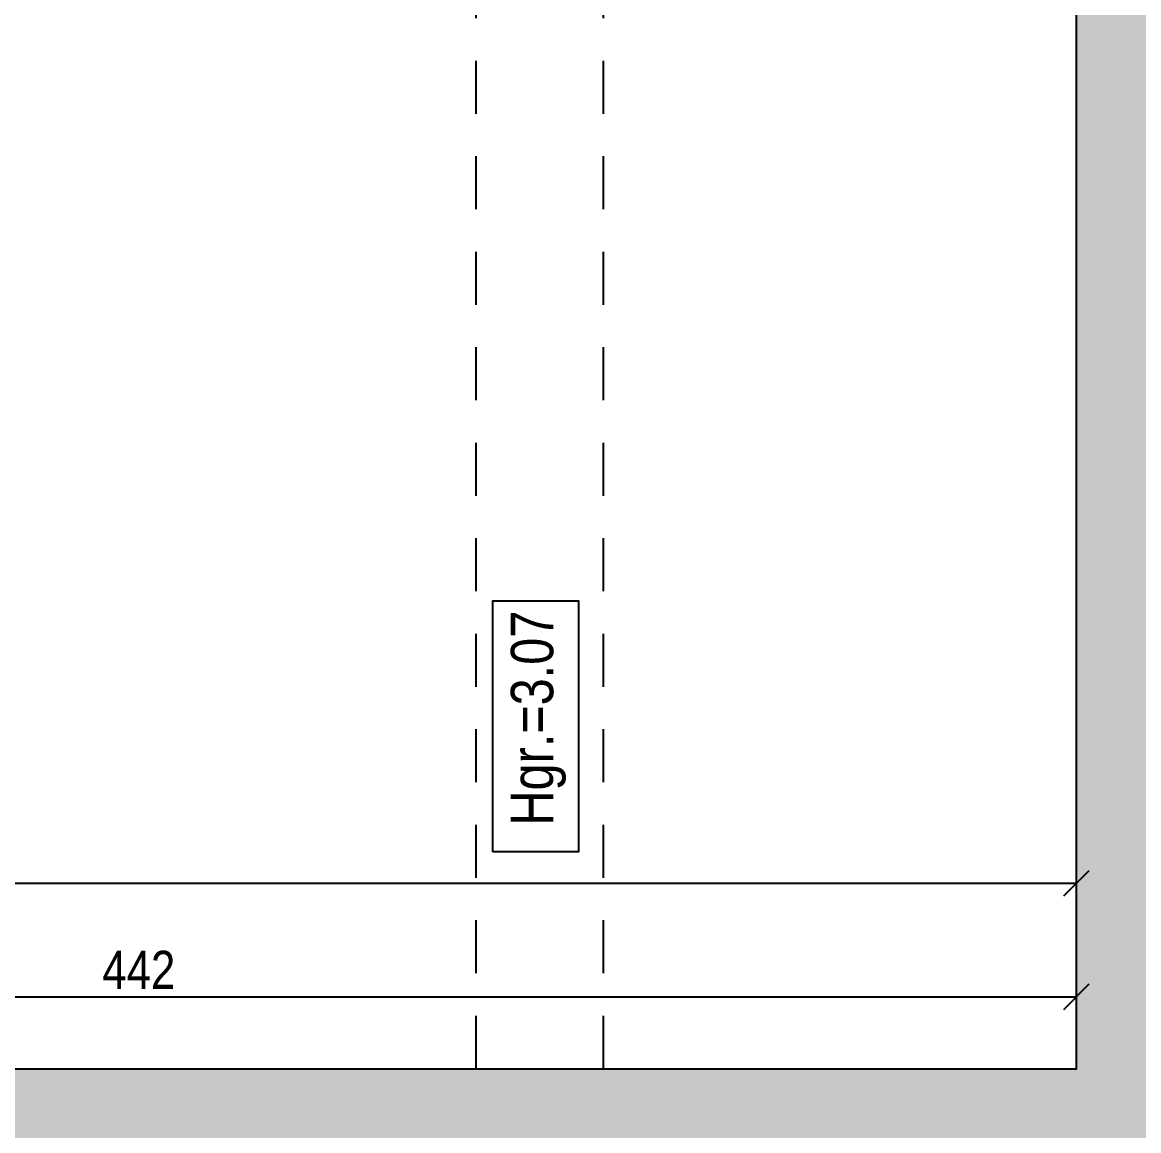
# Model space of a CAD drawing. Header units: metres. Extents: x 493 to 630, y -132 to -15.
# Drawn here: x 545.36 to 547.991, y -84.235 to -81.624 of the extents above; entities that cross this region are included whole.
import ezdxf

# ---------------------------------------------------------------- set-up
doc = ezdxf.new("R2010")
doc.units = ezdxf.units.M
doc.header["$MEASUREMENT"] = 0
doc.header["$PDMODE"] = 3
doc.linetypes.add('HIDDEN', pattern=[0.375, 0.25, -0.125])
for name, color, linetype in [('a_caramida', 2, 'Continuous'), ('a_cote_50', 9, 'Continuous'), ('a_grinzi', 253, 'HIDDEN'), ('a_pereti_hasuri', 253, 'Continuous'), ('a_text', 7, 'Continuous')]:
    doc.layers.add(name, color=color, linetype=linetype)
doc.layers.add('a_suprafete', color=7, linetype='Continuous', plot=False)
doc.styles.get("Standard").update_dxf_attribs({"font": 'ARIALN.TTF'})
doc.dimstyles.new('50 cote', dxfattribs={"dimtxt": 0.09, "dimasz": 0.06, "dimexe": 0, "dimexo": 0, "dimgap": 0.018, "dimtad": 1, "dimdec": 1, "dimlfac": 100, "dimrnd": 0.5, "dimdsep": 46, "dimtxsty": 'Standard', "dimblk": 'OBLIQUE', "dimcen": 0.00045, "dimclrd": 256, "dimclrt": 4, "dimadec": 1, "dimazin": 0, "dimtfac": 1, "dimtdec": 1, "dimtix": 1, "dimtofl": 0, "dimtmove": 0, "dimatfit": 3, "dimldrblk": 'OBLIQUE', "dimfxl": 0, "dimtolj": 1, "dimtzin": 0, "dimarcsym": 0})

# ---------------------------------------------------------------- blocks, each defined once
blk = doc.blocks.new('_Oblique')
at = {"color": 0, "linetype": 'ByBlock', "lineweight": -2}
blk.add_line((-0.5, -0.5), (0.5, 0.5), dxfattribs=at)
blk = doc.blocks.new('*D7')
at = {"layer": 'a_cote_50', "lineweight": -2, "ltscale": 0.3}
blk.add_line((539.2448, -84.0896), (547.8448, -80.1396), dxfattribs=at)
at = {"layer": 'Defpoints', "color": 0, "ltscale": 0.3}
for p in [(547.8448, -80.1396), (547.8448, -80.1396), (539.2448, -84.0896)]:
    blk.add_point(p, dxfattribs=at)
at = {"layer": 'a_cote_50', "lineweight": -2, "ltscale": 0.3, "xscale": 0.06, "yscale": 0.06, "zscale": 0.06}
for p, rotation in [((547.8448, -80.1396), 24.66942891846283), ((539.2448, -84.0896), 204.6694289184628)]:
    blk.add_blockref('_Oblique', p, dxfattribs=dict(at, rotation=rotation))
at = {"layer": 'a_cote_50', "color": 4, "ltscale": 0.3, "insert": (543.5181, -82.0565), "char_height": 0.09, "attachment_point": 5, "rotation": 24.6694}
blk.add_mtext('\\A1;946.5', dxfattribs=at)
blk = doc.blocks.new('*D26')
at = {"layer": 'a_cote_50', "lineweight": -2, "ltscale": 0.3}
blk.add_line((543.4248, -83.9198), (547.8448, -83.9198), dxfattribs=at)
at = {"layer": 'Defpoints', "color": 0, "ltscale": 0.3}
for p in [(547.8448, -83.9198), (543.4248, -84.1913), (547.8448, -84.1913)]:
    blk.add_point(p, dxfattribs=at)
at = {"layer": 'a_cote_50', "lineweight": -2, "ltscale": 0.3, "xscale": 0.06, "yscale": 0.06, "zscale": 0.06, "rotation": 180}
blk.add_blockref('_Oblique', (543.4248, -83.9198), dxfattribs=at)
at = {"layer": 'a_cote_50', "lineweight": -2, "ltscale": 0.3, "xscale": 0.06, "yscale": 0.06, "zscale": 0.06}
blk.add_blockref('_Oblique', (547.8448, -83.9198), dxfattribs=at)
at = {"layer": 'a_cote_50', "color": 4, "ltscale": 0.3, "insert": (545.6348, -83.8566), "char_height": 0.09, "attachment_point": 5}
blk.add_mtext('\\A1;442', dxfattribs=at)
blk = doc.blocks.new('*D27')
at = {"layer": 'a_cote_50', "lineweight": -2, "ltscale": 0.3}
blk.add_line((539.2448, -83.6525), (547.8448, -83.6525), dxfattribs=at)
at = {"layer": 'Defpoints', "color": 0, "ltscale": 0.3}
for p in [(547.8448, -83.6525), (539.2448, -84.0896), (547.8448, -84.0896)]:
    blk.add_point(p, dxfattribs=at)
at = {"layer": 'a_cote_50', "lineweight": -2, "ltscale": 0.3, "xscale": 0.06, "yscale": 0.06, "zscale": 0.06, "rotation": 180}
blk.add_blockref('_Oblique', (539.2448, -83.6525), dxfattribs=at)
at = {"layer": 'a_cote_50', "lineweight": -2, "ltscale": 0.3, "xscale": 0.06, "yscale": 0.06, "zscale": 0.06}
blk.add_blockref('_Oblique', (547.8448, -83.6525), dxfattribs=at)
at = {"layer": 'a_cote_50', "color": 4, "ltscale": 0.3, "insert": (543.5448, -83.5886), "char_height": 0.09, "attachment_point": 5}
blk.add_mtext('\\A1;860', dxfattribs=at)

msp = doc.modelspace()

# ---------------------------------------------------------------- hatches: boundary and pattern name
at = {"layer": 'a_pereti_hasuri', "ltscale": 0.3}
h = msp.add_hatch(dxfattribs=at)
h.set_pattern_fill('ANSI33', color=256, scale=0.25, style=0)
h.set_pattern_definition([(45, (-4876.954644, 8292.469365), (-0.04419417382, 0.04419417382), []), (45, (-4876.91045, 8292.469365), (-0.04419417382, 0.04419417382), [0.03125, -0.015625])])
h.paths.add_polyline_path([(542.7648, -80.1396), (542.7648, -79.3896), (541.2448, -79.3896), (541.2448, -80.1396)])
h.paths.add_polyline_path([(545.7748, -80.1396), (545.7748, -79.3896), (544.2448, -79.3896), (544.2448, -80.1396)], flags=17)
h.paths.add_polyline_path([(543.4248, -84.3196), (543.4248, -84.0896), (547.8448, -84.0896), (547.8448, -80.1396), (547.2548, -80.1396), (547.2548, -79.3896), (548.2651, -79.3896), (548.2653, -80.1496), (548.1553, -80.1496), (548.1553, -84.0896), (549.0053, -84.0896), (549.0053, -84.5771), (548.2353, -84.5771), (548.2353, -84.7196), (547.4833, -84.7196), (547.4833, -84.3296), (545.0833, -84.3296), (545.0833, -84.5896), (544.6033, -84.5896), (544.6033, -84.3196)])

# ---------------------------------------------------------------- linework, layer by layer
at = {"layer": 'a_caramida', "ltscale": 0.3}
msp.add_lwpolyline([(543.4248, -84.3196), (543.4248, -84.0896), (547.8448, -84.0896), (547.8448, -80.1396), (547.2548, -80.1396), (547.2548, -79.3896), (548.2651, -79.3896), (548.2651, -79.3896), (548.2653, -80.1496), (548.1553, -80.1496), (548.1553, -84.0896), (549.0053, -84.0896), (549.0053, -84.5771), (548.2353, -84.5771), (548.2353, -84.7196), (547.4833, -84.7196), (547.4833, -84.3296), (545.0833, -84.3296), (545.0833, -84.5896), (544.6033, -84.5896), (544.6033, -84.3196)], close=True, dxfattribs=at)
at = {"layer": 'a_grinzi', "ltscale": 0.5}
for points in [[(546.4298, -84.0896), (546.4298, -80.1596)], [(546.7298, -84.0896), (546.7298, -80.1596)]]:
    msp.add_lwpolyline(points, dxfattribs=at)
at = {"layer": 'a_suprafete', "ltscale": 0.3}
msp.add_lwpolyline([(547.8448, -80.1396), (547.2548, -80.1396), (547.2548, -79.8296), (545.7748, -79.8296), (545.7748, -80.1396), (544.2448, -80.1396), (544.2448, -79.8296), (542.7648, -79.8296), (542.7648, -80.1396), (541.2448, -80.1396), (541.2448, -79.8296), (539.7648, -79.8296), (539.7648, -80.1396), (539.2448, -80.1396), (539.2448, -84.0896), (542.5448, -84.0896), (542.5448, -84.3196), (543.4248, -84.3196), (543.4248, -84.0896), (547.8448, -84.0896)], close=True, dxfattribs=at)
at = {"layer": 'a_text'}
msp.add_lwpolyline([(546.4695, -83.5784), (546.4695, -82.9871), (546.6708, -82.9871), (546.6708, -83.5784)], close=True, dxfattribs=at)

# ---------------------------------------------------------------- texts
at = {"layer": 'a_text', "insert": (546.6417, -83.5166), "char_height": 0.1, "width": 1.87247, "attachment_point": 7, "rotation": 90}
msp.add_mtext('\\A1;Hgr.=3.07', dxfattribs=at)

# ---------------------------------------------------------------- dimensions: what is measured, and where the dimension line sits
at = {"layer": 'a_cote_50', "ltscale": 0.3}
dim = msp.add_aligned_dim(p1=(539.2448, -84.0896), p2=(547.8448, -80.1396), distance=0, dimstyle='50 cote', dxfattribs=at)
dim.commit()
dim.dimension.update_dxf_attribs({"geometry": '*D7', "text_midpoint": (543.5181, -82.0565)})
dim = msp.add_linear_dim(base=(547.8448, -83.6525), p1=(539.2448, -84.0896), p2=(547.8448, -84.0896), dimstyle='50 cote', dxfattribs=at)
dim.commit()
dim.dimension.update_dxf_attribs({"geometry": '*D27', "text_midpoint": (543.5448, -83.5886)})
dim = msp.add_linear_dim(base=(547.8448, -83.9198), p1=(543.4248, -84.1913), p2=(547.8448, -84.1913), dimstyle='50 cote', override={"dimtmove": 1}, dxfattribs=at)
dim.commit()
dim.dimension.update_dxf_attribs({"geometry": '*D26', "text_midpoint": (545.6348, -83.8566)})

doc.saveas('drawing.dxf')
